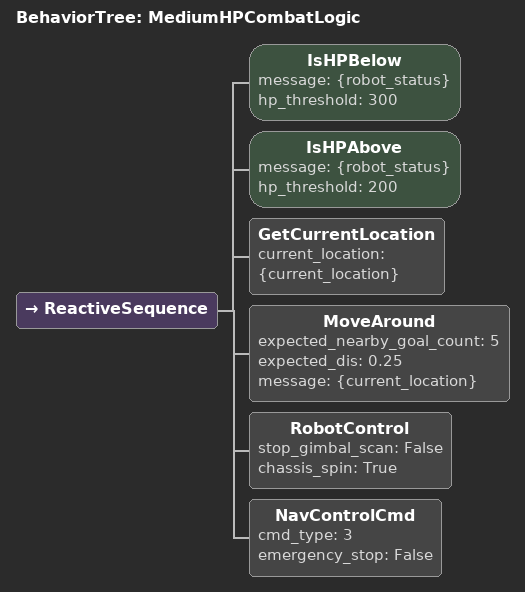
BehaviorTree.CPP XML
<root BTCPP_format="4">
  <BehaviorTree ID="MediumHPCombatLogic">
    <ReactiveSequence>
      <!-- 中血：200~300 -->
      <IsHPBelow message="{robot_status}" hp_threshold="300"/>
      <IsHPAbove message="{robot_status}" hp_threshold="200"/>

      <!-- 不管有没有被打：持续小幅度闪避/微游走 -->
      <GetCurrentLocation current_location="{current_location}"/>
      <MoveAround expected_nearby_goal_count="5"
                  expected_dis="0.25"
                  message="{current_location}"/>

      <!-- 保持云台扫描； -->
      <RobotControl stop_gimbal_scan="False"
        chassis_spin="True"/>
      <NavControlCmd cmd_type="3" emergency_stop="False"/>

    </ReactiveSequence>
  </BehaviorTree>
</root>
